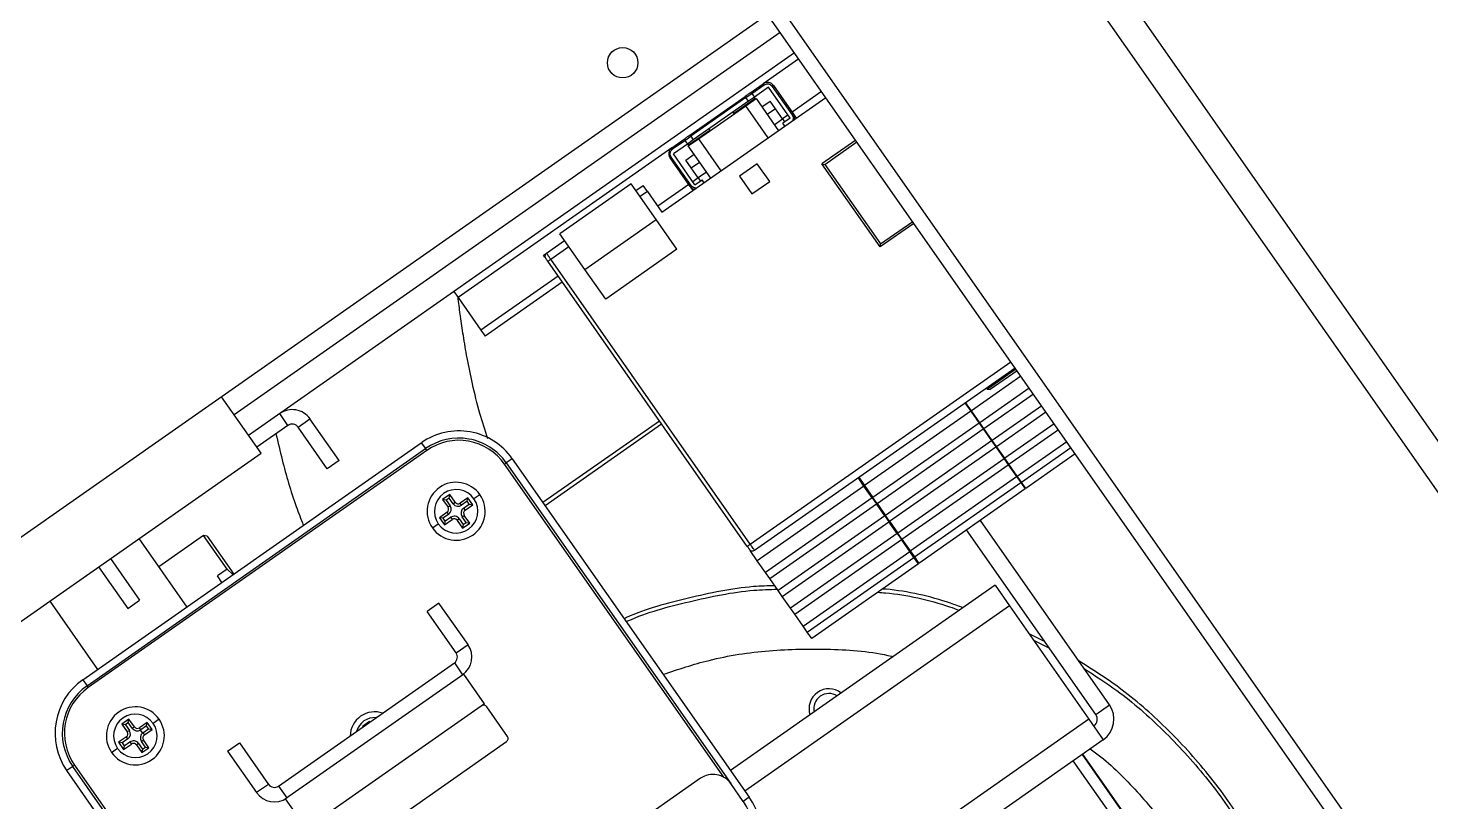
# Model space of a CAD drawing. Header units: millimetres. Extents: x 152904052 to 153933663, y 538271515 to 539240469.
# Drawn here: x 153467469.2 to 153467662.7, y 538580160 to 538580266.7 of the extents above; entities that cross this region are included whole.
import ezdxf

# ---------------------------------------------------------------- set-up
doc = ezdxf.new("R2010")
doc.units = ezdxf.units.MM
doc.layers.add('POWR', color=5, linetype='Continuous')

msp = doc.modelspace()

# ---------------------------------------------------------------- linework, layer by layer
at = {"layer": 'POWR', "color": 7}
for p, q in [((153467272.63, 538580768.2), (153467742.96, 538580096.5)), ((153467269.27, 538580765.85), (153467739.61, 538580094.15)), ((153467239.86, 538580745.26), (153467710.2, 538580073.55)), ((153467572.83, 538580269.74), (153467243.36, 538580039.05)), ((153467691.64, 538580096.57), (153467571.19, 538580268.59)), ((153467572.94, 538580266.1), (153467497.62, 538580213.36)), ((153467574.92, 538580263.27), (153467499.6, 538580210.53)), ((153467575.49, 538580262.45), (153467570.59, 538580259.02)), ((153467568.21, 538580257.11), (153467569.03, 538580257.68)), ((153467568.75, 538580257.73), (153467570.59, 538580259.02)), ((153467569.03, 538580257.68), (153467570.71, 538580258.86)), ((153467569.03, 538580257.68), (153467569.37, 538580257.19)), ((153467571.3, 538580258.54), (153467569.37, 538580257.19)), ((153467570.59, 538580259.02), (153467570.71, 538580258.86)), ((153467574.28, 538580254.28), (153467571.3, 538580258.54)), ((153467571.82, 538580258.66), (153467571.99, 538580258.78)), ((153467571.82, 538580258.66), (153467574.58, 538580254.73)), ((153467571.99, 538580258.78), (153467574.74, 538580254.85)), ((153467578.64, 538580257.95), (153467574.57, 538580255.09)), ((153467556.62, 538580241.3), (153467579.22, 538580257.13)), ((153467560.48, 538580251.94), (153467568.1, 538580257.27)), ((153467568.21, 538580257.11), (153467560.59, 538580251.78)), ((153467568.55, 538580256.62), (153467560.94, 538580251.28)), ((153467561.64, 538580251.41), (153467568.19, 538580256)), ((153467566.5, 538580254.93), (153467569.49, 538580257.03)), ((153467568.1, 538580257.27), (153467568.21, 538580257.11)), ((153467568.19, 538580256), (153467569.59, 538580256.97)), ((153467571.29, 538580251.58), (153467568.19, 538580256)), ((153467568.55, 538580256.62), (153467568.21, 538580257.11)), ((153467569.37, 538580257.19), (153467568.55, 538580256.62)), ((153467569.49, 538580257.03), (153467569.37, 538580257.19)), ((153467569.59, 538580256.97), (153467572.68, 538580252.55)), ((153467570.39, 538580255.83), (153467571.54, 538580256.63)), ((153467572.28, 538580255.57), (153467571.14, 538580254.76)), ((153467572.28, 538580255.57), (153467571.54, 538580256.63)), ((153467573.26, 538580254.17), (153467572.28, 538580255.57)), ((153467566.38, 538580255.1), (153467566.56, 538580254.85)), ((153467572.11, 538580253.37), (153467573.26, 538580254.17)), ((153467573.99, 538580254.69), (153467573.26, 538580254.17)), ((153467573.26, 538580254.17), (153467573.54, 538580253.76)), ((153467574.28, 538580254.28), (153467573.3, 538580253.59)), ((153467573.58, 538580253.18), (153467573.3, 538580253.59)), ((153467574.74, 538580254.85), (153467574.58, 538580254.73)), ((153467574.74, 538580254.84), (153467575.14, 538580254.27)), ((153467557.98, 538580250.19), (153467559.82, 538580251.48)), ((153467559.77, 538580251.2), (153467560.59, 538580251.78)), ((153467560.23, 538580250.55), (153467563.22, 538580252.64)), ((153467560.59, 538580251.78), (153467560.48, 538580251.94)), ((153467560.59, 538580251.78), (153467560.94, 538580251.28)), ((153467563.28, 538580252.56), (153467563.11, 538580252.8)), ((153467557.98, 538580250.19), (153467528.49, 538580229.54)), ((153467558.09, 538580250.03), (153467557.98, 538580250.19)), ((153467558.09, 538580250.03), (153467559.77, 538580251.2)), ((153467560.12, 538580250.71), (153467558.19, 538580249.36)), ((153467559.77, 538580251.2), (153467560.12, 538580250.71)), ((153467560.94, 538580251.28), (153467560.12, 538580250.71)), ((153467560.12, 538580250.71), (153467560.23, 538580250.55)), ((153467560.25, 538580250.44), (153467561.64, 538580251.41)), ((153467563.35, 538580246.01), (153467560.25, 538580250.44)), ((153467561.64, 538580251.41), (153467564.74, 538580246.99)), ((153467583.34, 538580251.24), (153467578.67, 538580247.98)), ((153467579.09, 538580247.9), (153467583.51, 538580251)), ((153467557.73, 538580248.8), (153467557.9, 538580248.91)), ((153467560.49, 538580244.86), (153467557.73, 538580248.8)), ((153467560.65, 538580244.98), (153467557.9, 538580248.91)), ((153467561.17, 538580245.1), (153467558.19, 538580249.36)), ((153467559.9, 538580248.49), (153467561.05, 538580249.29)), ((153467560.65, 538580247.42), (153467559.9, 538580248.49)), ((153467560.65, 538580247.42), (153467561.8, 538580248.22)), ((153467569.76, 538580248), (153467567.31, 538580246.28)), ((153467571.48, 538580245.55), (153467569.76, 538580248)), ((153467578.67, 538580247.98), (153467579.09, 538580247.9)), ((153467586.7, 538580236.51), (153467578.67, 538580247.98)), ((153467579.09, 538580247.9), (153467586.78, 538580236.93)), ((153467561.63, 538580246.03), (153467560.65, 538580247.42)), ((153467561.63, 538580246.03), (153467560.89, 538580245.51)), ((153467561.17, 538580245.1), (153467562.16, 538580245.79)), ((153467562.77, 538580246.83), (153467561.63, 538580246.03)), ((153467561.63, 538580246.03), (153467561.91, 538580245.62)), ((153467562.44, 538580245.38), (153467562.16, 538580245.79)), ((153467567.31, 538580246.28), (153467569.03, 538580243.83)), ((153467552.38, 538580245.2), (153467542.55, 538580238.31)), ((153467555.82, 538580240.28), (153467552.38, 538580245.2)), ((153467553.02, 538580244.28), (153467554.04, 538580244.99)), ((153467554.61, 538580244.17), (153467553.6, 538580243.46)), ((153467554.61, 538580244.17), (153467554.04, 538580244.99)), ((153467554.61, 538580244.17), (153467556.62, 538580241.3)), ((153467560.31, 538580245.11), (153467556.04, 538580242.12)), ((153467560.65, 538580244.98), (153467560.49, 538580244.86)), ((153467560.49, 538580244.86), (153467560.89, 538580244.29)), ((153467569.03, 538580243.83), (153467571.48, 538580245.55)), ((153467545.99, 538580233.4), (153467555.82, 538580240.28)), ((153467558.69, 538580236.19), (153467555.82, 538580240.28)), ((153467586.78, 538580236.93), (153467591.2, 538580240.02)), ((153467545.99, 538580233.4), (153467542.55, 538580238.31)), ((153467591.37, 538580239.77), (153467586.7, 538580236.51)), ((153467540.7, 538580235.65), (153467543.19, 538580237.4)), ((153467541.27, 538580234.83), (153467543.77, 538580236.58)), ((153467558.69, 538580236.19), (153467548.86, 538580229.3)), ((153467586.7, 538580236.51), (153467586.78, 538580236.93)), ((153467540.29, 538580235.36), (153467540.7, 538580235.65)), ((153467540.47, 538580235.09), (153467540.29, 538580235.36)), ((153467568.39, 538580195.22), (153467540.86, 538580234.54)), ((153467568.8, 538580195.51), (153467541.27, 538580234.83)), ((153467542.29, 538580232.49), (153467531.64, 538580225.04)), ((153467548.86, 538580229.3), (153467545.99, 538580233.4)), ((153467527.92, 538580230.36), (153467528.49, 538580229.54)), ((153467542.87, 538580231.67), (153467532.22, 538580224.22)), ((153467528.49, 538580229.54), (153467531.64, 538580225.04)), ((153467531.64, 538580225.04), (153467532.22, 538580224.22)), ((153467568.8, 538580195.51), (153467604.74, 538580220.67)), ((153467569.37, 538580194.69), (153467605.32, 538580219.85)), ((153467606.13, 538580218.7), (153467599.3, 538580213.92)), ((153467601.46, 538580216.91), (153467605.43, 538580219.69)), ((153467605.6, 538580219.45), (153467601.88, 538580216.84)), ((153467607.27, 538580217.06), (153467600.45, 538580212.28)), ((153467601.34, 538580217.07), (153467601.46, 538580216.91)), ((153467601.46, 538580216.91), (153467601.88, 538580216.84)), ((153467501.32, 538580208.07), (153467495.87, 538580215.85)), ((153467598.41, 538580215.02), (153467599.22, 538580213.86)), ((153467599.3, 538580213.92), (153467598.49, 538580215.08)), ((153467601.02, 538580211.46), (153467607.85, 538580216.24)), ((153467505.04, 538580211.9), (153467503.9, 538580213.54)), ((153467506.44, 538580211.66), (153467508.07, 538580212.8)), ((153467512.09, 538580207.07), (153467508.07, 538580212.8)), ((153467599.22, 538580213.86), (153467584.56, 538580203.6)), ((153467599.22, 538580213.86), (153467600.37, 538580212.22)), ((153467600.45, 538580212.28), (153467599.3, 538580213.92)), ((153467608.99, 538580214.6), (153467602.17, 538580209.82)), ((153467602.74, 538580209.01), (153467609.57, 538580213.78)), ((153467505.04, 538580211.9), (153467500.74, 538580208.89)), ((153467510.45, 538580205.92), (153467506.44, 538580211.66)), ((153467556.29, 538580212.51), (153467540.21, 538580201.25)), ((153467540.5, 538580200.84), (153467556.57, 538580212.1)), ((153467600.37, 538580212.22), (153467585.71, 538580201.96)), ((153467586.28, 538580201.14), (153467600.94, 538580211.41)), ((153467600.37, 538580212.22), (153467600.94, 538580211.41)), ((153467601.02, 538580211.46), (153467600.45, 538580212.28)), ((153467600.94, 538580211.41), (153467602.09, 538580209.77)), ((153467602.17, 538580209.82), (153467601.02, 538580211.46)), ((153467610.71, 538580212.14), (153467603.89, 538580207.37)), ((153467604.47, 538580206.55), (153467611.29, 538580211.33)), ((153467476.74, 538580176.83), (153467523.43, 538580209.52)), ((153467523.43, 538580209.52), (153467524.01, 538580208.7)), ((153467602.09, 538580209.77), (153467587.43, 538580199.5)), ((153467588, 538580198.68), (153467602.66, 538580208.95)), ((153467602.09, 538580209.77), (153467602.66, 538580208.95)), ((153467602.74, 538580209.01), (153467602.17, 538580209.82)), ((153467602.66, 538580208.95), (153467603.81, 538580207.31)), ((153467603.89, 538580207.37), (153467602.74, 538580209.01)), ((153467605.61, 538580204.91), (153467612.44, 538580209.69)), ((153467280.14, 538580053.21), (153467501.32, 538580208.07)), ((153467477.32, 538580176.01), (153467524.01, 538580208.7)), ((153467524.18, 538580208.46), (153467477.49, 538580175.76)), ((153467512.09, 538580207.07), (153467510.45, 538580205.92)), ((153467524.18, 538580208.46), (153467524.01, 538580208.7)), ((153467535.97, 538580207.31), (153467535.15, 538580206.74)), ((153467535.97, 538580207.31), (153467568.66, 538580160.62)), ((153467603.81, 538580207.31), (153467589.15, 538580197.04)), ((153467603.81, 538580207.31), (153467604.38, 538580206.49)), ((153467604.47, 538580206.55), (153467603.89, 538580207.37)), ((153467606.19, 538580204.09), (153467613.01, 538580208.87)), ((153467613.63, 538580207.98), (153467606.81, 538580203.2)), ((153467534.9, 538580206.57), (153467535.15, 538580206.74)), ((153467565.13, 538580163.4), (153467534.9, 538580206.57)), ((153467535.15, 538580206.74), (153467566.12, 538580162.5)), ((153467589.72, 538580196.22), (153467604.38, 538580206.49)), ((153467604.38, 538580206.49), (153467605.53, 538580204.85)), ((153467605.61, 538580204.91), (153467604.47, 538580206.55)), ((153467584.48, 538580203.54), (153467569.77, 538580193.24)), ((153467584.48, 538580203.54), (153467583.67, 538580204.7)), ((153467583.75, 538580204.75), (153467584.56, 538580203.6)), ((153467585.62, 538580201.9), (153467584.48, 538580203.54)), ((153467584.56, 538580203.6), (153467585.71, 538580201.96)), ((153467590.87, 538580194.59), (153467605.53, 538580204.85)), ((153467591.44, 538580193.77), (153467606.1, 538580204.03)), ((153467606.73, 538580203.14), (153467592.06, 538580192.88)), ((153467605.53, 538580204.85), (153467606.1, 538580204.03)), ((153467606.19, 538580204.09), (153467605.61, 538580204.91)), ((153467606.1, 538580204.03), (153467606.73, 538580203.14)), ((153467606.81, 538580203.2), (153467606.19, 538580204.09)), ((153467527.34, 538580202.37), (153467526.36, 538580201.68)), ((153467526.36, 538580201.68), (153467527.11, 538580200.62)), ((153467526.85, 538580201.6), (153467526.36, 538580201.68)), ((153467527.26, 538580201.88), (153467526.85, 538580201.6)), ((153467526.85, 538580201.6), (153467527.39, 538580200.82)), ((153467527.26, 538580201.88), (153467527.34, 538580202.37)), ((153467527.8, 538580201.1), (153467527.26, 538580201.88)), ((153467528.09, 538580201.3), (153467527.34, 538580202.37)), ((153467527.8, 538580201.1), (153467528.09, 538580201.3)), ((153467529.85, 538580201.93), (153467528.79, 538580201.18)), ((153467528.99, 538580200.89), (153467528.79, 538580201.18)), ((153467529.76, 538580201.44), (153467528.99, 538580200.89)), ((153467529.76, 538580201.44), (153467529.85, 538580201.93)), ((153467530.05, 538580201.03), (153467529.76, 538580201.44)), ((153467530.54, 538580200.94), (153467529.85, 538580201.93)), ((153467531.51, 538580202.35), (153467530.69, 538580201.78)), ((153467585.62, 538580201.9), (153467570.92, 538580191.61)), ((153467585.62, 538580201.9), (153467586.2, 538580201.08)), ((153467586.28, 538580201.14), (153467585.71, 538580201.96)), ((153467526.98, 538580199.92), (153467525.92, 538580199.17)), ((153467527.18, 538580199.63), (153467526.41, 538580199.09)), ((153467527.18, 538580199.63), (153467526.98, 538580199.92)), ((153467527.39, 538580200.82), (153467527.11, 538580200.62)), ((153467529.06, 538580199.3), (153467529.35, 538580199.5)), ((153467529.61, 538580198.52), (153467529.06, 538580199.3)), ((153467529.27, 538580200.49), (153467530.05, 538580201.03)), ((153467529.27, 538580200.49), (153467529.47, 538580200.2)), ((153467530.1, 538580198.44), (153467529.35, 538580199.5)), ((153467529.47, 538580200.2), (153467530.54, 538580200.94)), ((153467530.05, 538580201.03), (153467530.54, 538580200.94)), ((153467571.5, 538580190.79), (153467586.2, 538580201.08)), ((153467587.34, 538580199.44), (153467572.64, 538580189.15)), ((153467587.34, 538580199.44), (153467586.2, 538580201.08)), ((153467586.28, 538580201.14), (153467587.43, 538580199.5)), ((153467587.34, 538580199.44), (153467587.92, 538580198.62)), ((153467588, 538580198.68), (153467587.43, 538580199.5)), ((153467524.95, 538580197.77), (153467525.77, 538580198.34)), ((153467525.92, 538580199.17), (153467526.61, 538580198.19)), ((153467526.41, 538580199.09), (153467525.92, 538580199.17)), ((153467526.41, 538580199.09), (153467526.69, 538580198.68)), ((153467526.61, 538580198.19), (153467527.67, 538580198.94)), ((153467526.69, 538580198.68), (153467526.61, 538580198.19)), ((153467526.69, 538580198.68), (153467527.47, 538580199.23)), ((153467527.47, 538580199.23), (153467527.67, 538580198.94)), ((153467528.66, 538580199.02), (153467528.37, 538580198.81)), ((153467528.37, 538580198.81), (153467529.11, 538580197.75)), ((153467528.66, 538580199.02), (153467529.2, 538580198.24)), ((153467529.11, 538580197.75), (153467530.1, 538580198.44)), ((153467529.2, 538580198.24), (153467529.11, 538580197.75)), ((153467529.2, 538580198.24), (153467529.61, 538580198.52)), ((153467529.61, 538580198.52), (153467530.1, 538580198.44)), ((153467573.22, 538580188.33), (153467587.92, 538580198.62)), ((153467589.06, 538580196.99), (153467587.92, 538580198.62)), ((153467588, 538580198.68), (153467589.15, 538580197.04)), ((153467616.45, 538580172.05), (153467598.64, 538580197.48)), ((153467618.34, 538580173.37), (153467600.53, 538580198.8)), ((153467484.48, 538580196.29), (153467491.08, 538580186.86)), ((153467493.37, 538580196.71), (153467487.21, 538580192.39)), ((153467493.89, 538580196.62), (153467493.37, 538580196.71)), ((153467496.63, 538580192.06), (153467493.37, 538580196.71)), ((153467493.89, 538580196.62), (153467497.55, 538580191.4)), ((153467589.06, 538580196.99), (153467574.36, 538580186.69)), ((153467574.94, 538580185.87), (153467589.64, 538580196.17)), ((153467589.06, 538580196.99), (153467589.64, 538580196.17)), ((153467589.72, 538580196.22), (153467589.15, 538580197.04)), ((153467590.79, 538580194.53), (153467589.64, 538580196.17)), ((153467589.72, 538580196.22), (153467590.87, 538580194.59)), ((153467480.55, 538580193.53), (153467484.57, 538580187.8)), ((153467569.77, 538580193.24), (153467568.78, 538580194.67)), ((153467576.08, 538580184.23), (153467590.79, 538580194.53)), ((153467576.66, 538580183.41), (153467591.36, 538580193.71)), ((153467591.36, 538580193.71), (153467590.79, 538580194.53)), ((153467590.87, 538580194.59), (153467591.44, 538580193.77)), ((153467591.98, 538580192.82), (153467591.36, 538580193.71)), ((153467591.44, 538580193.77), (153467592.06, 538580192.88)), ((153467478.91, 538580192.38), (153467482.93, 538580186.65)), ((153467496.63, 538580192.06), (153467495.31, 538580191.14)), ((153467497.44, 538580191.32), (153467496.63, 538580192.06)), ((153467570.92, 538580191.61), (153467569.77, 538580193.24)), ((153467571.5, 538580190.79), (153467570.92, 538580191.61)), ((153467591.98, 538580192.82), (153467577.28, 538580182.52)), ((153467495.93, 538580190.26), (153467495.31, 538580191.14)), ((153467602.58, 538580189.86), (153467566.08, 538580164.31)), ((153467572.64, 538580189.15), (153467571.5, 538580190.79)), ((153467602.58, 538580189.86), (153467604.55, 538580187.03)), ((153467472.19, 538580187.68), (153467478.79, 538580178.26)), ((153467482.93, 538580186.65), (153467484.57, 538580187.8)), ((153467573.22, 538580188.33), (153467572.64, 538580189.15)), ((153467574.36, 538580186.69), (153467573.22, 538580188.33)), ((153467525.85, 538580187.41), (153467524.22, 538580186.26)), ((153467528.23, 538580180.53), (153467524.22, 538580186.26)), ((153467529.87, 538580181.68), (153467525.85, 538580187.41)), ((153467604.55, 538580187.03), (153467568.06, 538580161.48)), ((153467574.94, 538580185.87), (153467574.36, 538580186.69)), ((153467576.08, 538580184.23), (153467574.94, 538580185.87)), ((153467604.55, 538580187.03), (153467615.51, 538580171.39)), ((153467576.66, 538580183.41), (153467576.08, 538580184.23)), ((153467577.28, 538580182.52), (153467576.66, 538580183.41)), ((153467609.45, 538580182.04), (153467607.28, 538580183.14)), ((153467607.88, 538580182.28), (153467610.06, 538580181.18)), ((153467528.23, 538580180.53), (153467529.87, 538580181.68)), ((153467503.74, 538580162.16), (153467527.99, 538580179.14)), ((153467527.99, 538580179.14), (153467529.13, 538580177.5)), ((153467476.74, 538580176.83), (153467477.32, 538580176.01)), ((153467529.3, 538580177.61), (153467504.72, 538580160.41)), ((153467532.16, 538580173.52), (153467529.3, 538580177.61)), ((153467477.49, 538580175.76), (153467477.32, 538580176.01)), ((153467532.16, 538580173.52), (153467507.59, 538580156.31)), ((153467535.32, 538580169.01), (153467532.45, 538580173.11)), ((153467616.45, 538580172.05), (153467618.34, 538580173.37)), ((153467483.11, 538580171.4), (153467482.13, 538580170.71)), ((153467482.13, 538580170.71), (153467482.87, 538580169.64)), ((153467482.62, 538580170.62), (153467482.13, 538580170.71)), ((153467483.02, 538580170.91), (153467482.62, 538580170.62)), ((153467482.62, 538580170.62), (153467483.16, 538580169.84)), ((153467483.02, 538580170.91), (153467483.11, 538580171.4)), ((153467483.57, 538580170.13), (153467483.02, 538580170.91)), ((153467483.85, 538580170.33), (153467483.11, 538580171.4)), ((153467483.57, 538580170.13), (153467483.85, 538580170.33)), ((153467485.62, 538580170.95), (153467484.55, 538580170.21)), ((153467484.75, 538580169.92), (153467484.55, 538580170.21)), ((153467485.53, 538580170.47), (153467484.75, 538580169.92)), ((153467485.53, 538580170.47), (153467485.62, 538580170.95)), ((153467485.82, 538580170.06), (153467485.53, 538580170.47)), ((153467486.3, 538580169.97), (153467485.62, 538580170.95)), ((153467487.27, 538580171.38), (153467486.45, 538580170.81)), ((153467516.3, 538580171.07), (153467515.31, 538580170.39)), ((153467515.31, 538580170.39), (153467515.37, 538580170.3)), ((153467516.35, 538580170.99), (153467516.3, 538580171.07)), ((153467615.51, 538580171.39), (153467563.14, 538580134.72)), ((153467615.51, 538580171.39), (153467617.49, 538580168.56)), ((153467482.75, 538580168.95), (153467481.68, 538580168.2)), ((153467482.95, 538580168.66), (153467482.17, 538580168.12)), ((153467482.95, 538580168.66), (153467482.75, 538580168.95)), ((153467483.16, 538580169.84), (153467482.87, 538580169.64)), ((153467484.67, 538580169.87), (153467484.96, 538580169.45)), ((153467484.83, 538580168.33), (153467485.12, 538580168.53)), ((153467485.37, 538580167.55), (153467484.83, 538580168.33)), ((153467485.04, 538580169.51), (153467485.82, 538580170.06)), ((153467485.04, 538580169.51), (153467485.24, 538580169.23)), ((153467485.86, 538580167.46), (153467485.12, 538580168.53)), ((153467485.24, 538580169.23), (153467486.3, 538580169.97)), ((153467485.82, 538580170.06), (153467486.3, 538580169.97)), ((153467511.44, 538580151.68), (153467535.2, 538580168.32)), ((153467617.49, 538580168.56), (153467595.99, 538580153.5)), ((153467480.72, 538580166.79), (153467481.54, 538580167.37)), ((153467481.68, 538580168.2), (153467482.37, 538580167.22)), ((153467482.17, 538580168.12), (153467481.68, 538580168.2)), ((153467482.17, 538580168.12), (153467482.46, 538580167.71)), ((153467482.37, 538580167.22), (153467483.44, 538580167.96)), ((153467482.46, 538580167.71), (153467482.37, 538580167.22)), ((153467482.46, 538580167.71), (153467483.24, 538580168.25)), ((153467483.24, 538580168.25), (153467483.44, 538580167.96)), ((153467484.42, 538580168.04), (153467484.13, 538580167.84)), ((153467484.13, 538580167.84), (153467484.88, 538580166.78)), ((153467484.42, 538580168.04), (153467484.97, 538580167.27)), ((153467484.88, 538580166.78), (153467485.86, 538580167.46)), ((153467484.97, 538580167.27), (153467484.88, 538580166.78)), ((153467484.97, 538580167.27), (153467485.37, 538580167.55)), ((153467485.37, 538580167.55), (153467485.86, 538580167.46)), ((153467496.69, 538580166.99), (153467498.33, 538580168.14)), ((153467496.69, 538580166.99), (153467500.71, 538580161.26)), ((153467498.33, 538580168.14), (153467502.35, 538580162.4)), ((153467614.58, 538580166.52), (153467628.06, 538580147.27)), ((153467636.23, 538580135.78), (153467614.66, 538580166.58)), ((153467475.35, 538580164.87), (153467474.53, 538580164.29)), ((153467475.6, 538580165.04), (153467475.35, 538580164.87)), ((153467506.33, 538580120.63), (153467475.35, 538580164.87)), ((153467475.6, 538580165.04), (153467505.82, 538580121.88)), ((153467623.98, 538580150.49), (153467613.35, 538580165.66)), ((153467507.23, 538580117.6), (153467474.53, 538580164.29)), ((153467561.95, 538580163.24), (153467507.06, 538580124.81)), ((153467567.84, 538580160.05), (153467566.12, 538580162.5)), ((153467502.35, 538580162.4), (153467500.71, 538580161.26)), ((153467503.74, 538580162.16), (153467504.89, 538580160.52)), ((153467568.66, 538580160.62), (153467567.84, 538580160.05)), ((153467507.59, 538580156.31), (153467504.72, 538580160.41))]:
    msp.add_line(p, q, dxfattribs=at)
msp.add_circle((153467551.2, 538580261.92), 2.1, dxfattribs=at)
for centre, radius, start, end in [((153467568.87, 538580257.57), 0.2, 35, 125), ((153467571.17, 538580258.2), 1, 35, 125), ((153467573.92, 538580254.27), 1, 350.573, 35), ((153467559.94, 538580251.32), 0.2, 125, 215), ((153467558.55, 538580249.37), 1, 125, 215), ((153467561.31, 538580245.44), 1, 215, 259.427), ((153467505.62, 538580211.08), 3, 35, 125), ((153467505.62, 538580211.08), 1, 35, 125), ((153467528.6, 538580202.15), 9, 35, 125), ((153467528.6, 538580202.15), 8, 35, 125), ((153467528.6, 538580202.15), 7.7, 35, 125), ((153467528.23, 538580200.06), 4, 35, 215), ((153467528.23, 538580200.06), 4, 215, 35), ((153467528.23, 538580200.06), 3, 35, 215), ((153467528.23, 538580200.06), 3, 215, 35), ((153467528.5, 538580201.59), 0.5, 215, 305), ((153467526.7, 538580200.33), 0.5, 305, 35), ((153467526.7, 538580200.33), 0.851, 305, 35), ((153467527.96, 538580198.53), 0.851, 35, 125), ((153467528.5, 538580201.59), 0.851, 215, 305), ((153467529.76, 538580199.79), 0.851, 125, 215), ((153467529.76, 538580199.79), 0.5, 125, 215), ((153467527.96, 538580198.53), 0.5, 35, 125), ((153467527.41, 538580179.96), 1, 305, 35), ((153467527.41, 538580179.96), 3, 305, 35), ((153467481.91, 538580169.45), 9, 125, 215), ((153467481.91, 538580169.45), 8, 125, 215), ((153467481.91, 538580169.45), 7.7, 125, 215), ((153467579.65, 538580172.83), 2.75, 51.9124, 198.0876), ((153467579.65, 538580172.83), 2.1, 125, 192.6073), ((153467579.65, 538580172.83), 2.1, 57.3927, 125), ((153467483.99, 538580169.09), 4, 35, 215), ((153467517.01, 538580169.01), 3.4, 71.0319, 178.9681), ((153467532.04, 538580172.82), 0.5, 35, 125), ((153467615.51, 538580171.39), 3.45, 305, 35), ((153467483.99, 538580169.09), 4, 215, 35), ((153467483.99, 538580169.09), 3, 35, 215), ((153467483.99, 538580169.09), 3, 215, 35), ((153467484.26, 538580170.62), 0.5, 215, 305), ((153467517.01, 538580169.01), 2.6, 85.2849, 164.7151), ((153467615.51, 538580171.39), 1.15, 305, 35), ((153467482.46, 538580169.36), 0.5, 305, 35), ((153467482.46, 538580169.36), 0.851, 305, 35), ((153467483.72, 538580167.55), 0.851, 35, 125), ((153467484.26, 538580170.62), 0.851, 215, 305), ((153467485.53, 538580168.82), 0.851, 125, 215), ((153467485.53, 538580168.82), 0.5, 125, 215), ((153467534.91, 538580168.72), 0.5, 305, 35), ((153467483.72, 538580167.55), 0.5, 35, 125), ((153467563.67, 538580160.78), 3, 35, 125), ((153467503.17, 538580162.98), 3, 215, 305), ((153467503.17, 538580162.98), 1, 215, 305), ((153467561.29, 538580155.46), 9, 305, 35), ((153467561.29, 538580155.46), 8, 305, 35)]:
    msp.add_arc(centre, radius, start, end, dxfattribs=at)
for points, knots in [([(153467568.75, 538580257.73), (153467568.74, 538580257.73), (153467568.73, 538580257.72), (153467568.65, 538580257.66), (153467568.56, 538580257.6), (153467568.46, 538580257.53), (153467568.3, 538580257.42), (153467568.18, 538580257.33), (153467568.1, 538580257.27)], [0, 0, 0, 0, 0.239443, 0.36994, 0.5, 0.630497, 0.760557, 1, 1, 1, 1]), ([(153467570.71, 538580258.86), (153467570.8, 538580258.91), (153467570.93, 538580258.98), (153467571.14, 538580259.01), (153467571.31, 538580259), (153467571.47, 538580258.95), (153467571.65, 538580258.86), (153467571.76, 538580258.74), (153467571.82, 538580258.66)], [0, 0, 0, 0, 0.239443, 0.36994, 0.5, 0.630497, 0.760557, 1, 1, 1, 1]), ([(153467574.58, 538580254.73), (153467574.62, 538580254.64), (153467574.7, 538580254.51), (153467574.73, 538580254.29), (153467574.71, 538580254.13), (153467574.68, 538580254), (153467574.64, 538580253.94), (153467574.63, 538580253.92)], [0, 0, 0, 0, 0.349844, 0.54051, 0.730538, 0.921204, 1, 1, 1, 1]), ([(153467560.48, 538580251.94), (153467560.39, 538580251.88), (153467560.27, 538580251.79), (153467560.11, 538580251.69), (153467560.01, 538580251.61), (153467559.93, 538580251.55), (153467559.84, 538580251.5), (153467559.83, 538580251.49), (153467559.82, 538580251.48)], [0, 0, 0, 0, 0.239443, 0.36994, 0.5, 0.630497, 0.760557, 1, 1, 1, 1]), ([(153467557.9, 538580248.91), (153467557.85, 538580249), (153467557.77, 538580249.14), (153467557.75, 538580249.35), (153467557.76, 538580249.51), (153467557.8, 538580249.67), (153467557.9, 538580249.86), (153467558.02, 538580249.96), (153467558.09, 538580250.03)], [0, 0, 0, 0, 0.239443, 0.36994, 0.5, 0.630497, 0.760557, 1, 1, 1, 1]), ([(153467561.4, 538580244.65), (153467561.37, 538580244.64), (153467561.3, 538580244.63), (153467561.17, 538580244.65), (153467561.01, 538580244.69), (153467560.82, 538580244.79), (153467560.72, 538580244.9), (153467560.65, 538580244.98)], [0, 0, 0, 0, 0.079501, 0.269515, 0.460167, 0.650181, 1, 1, 1, 1]), ([(153467532.61, 538580210.05), (153467532.23, 538580211.22), (153467531.42, 538580213.73), (153467530.5, 538580217.46), (153467529.76, 538580221.05), (153467529.24, 538580224.16), (153467528.84, 538580226.86), (153467528.61, 538580228.6), (153467528.51, 538580229.46), (153467528.5, 538580229.53)], [0, 0, 0, 0, 0.182161, 0.392886, 0.575774, 0.733984, 0.868705, 0.989398, 1, 1, 1, 1]), ([(153467503.38, 538580210.74), (153467503.66, 538580209.55), (153467504.44, 538580206.18), (153467505.68, 538580201.96), (153467506.82, 538580198.99), (153467507.15, 538580198.12)], [0, 0, 0, 0, 0.280187, 0.789478, 1, 1, 1, 1]), ([(153467572.19, 538580189.8), (153467571.2, 538580189.77), (153467567.18, 538580189.65), (153467560.31, 538580188.14), (153467554.33, 538580186.6), (153467551.52, 538580185.31), (153467551.41, 538580185.26)], [0, 0, 0, 0, 0.138759, 0.564722, 0.983649, 1, 1, 1, 1]), ([(153467551.7, 538580184.84), (153467551.77, 538580184.87), (153467554.53, 538580186.14), (153467560.43, 538580187.66), (153467567.35, 538580189.16), (153467571.44, 538580189.28), (153467572.53, 538580189.31)], [0, 0, 0, 0, 0.010585, 0.425896, 0.848183, 1, 1, 1, 1]), ([(153467586.39, 538580188.9), (153467586.75, 538580188.87), (153467590.11, 538580188.61), (153467593.91, 538580187.76), (153467597.19, 538580186.57), (153467597.65, 538580186.41)], [0, 0, 0, 0, 0.092851, 0.875095, 1, 1, 1, 1]), ([(153467598.15, 538580186.76), (153467597.57, 538580186.97), (153467594.15, 538580188.21), (153467590.39, 538580189.07), (153467587.2, 538580189.34), (153467587.03, 538580189.35)], [0, 0, 0, 0, 0.159927, 0.955656, 1, 1, 1, 1]), ([(153467556.79, 538580177.58), (153467558.88, 538580178.27), (153467563.63, 538580179.85), (153467571.41, 538580181.03), (153467579.85, 538580181.15), (153467585.62, 538580180.75), (153467588.42, 538580180.02), (153467588.5, 538580180)], [0, 0, 0, 0, 0.205347, 0.466225, 0.729578, 0.992931, 1, 1, 1, 1]), ([(153467647.41, 538580119.63), (153467647.44, 538580120.35), (153467647.61, 538580124.1), (153467646.74, 538580130.91), (153467644.77, 538580139.85), (153467641.55, 538580148.45), (153467637.31, 538580156.5), (153467632.16, 538580163.82), (153467626.27, 538580170.26), (153467620.24, 538580175.55), (153467615.95, 538580178.28), (153467614.04, 538580179.49)], [0, 0, 0, 0, 0.030131, 0.157165, 0.285275, 0.413386, 0.54042, 0.665356, 0.787271, 0.905377, 1, 1, 1, 1]), ([(153467614.84, 538580178.36), (153467616.37, 538580177.38), (153467620.26, 538580174.89), (153467625.91, 538580169.89), (153467631.77, 538580163.51), (153467636.89, 538580156.23), (153467641.1, 538580148.25), (153467644.29, 538580139.7), (153467646.24, 538580130.83), (153467647.1, 538580124.3), (153467646.96, 538580120.8), (153467646.94, 538580120.32)], [0, 0, 0, 0, 0.078951, 0.200388, 0.325741, 0.454201, 0.584818, 0.716542, 0.848265, 0.978883, 1, 1, 1, 1]), ([(153467615.69, 538580167.3), (153467616.18, 538580166.94), (153467618.66, 538580165.1), (153467622.55, 538580161.09), (153467627.33, 538580155.27), (153467631.37, 538580148.67), (153467634.51, 538580142.02), (153467635.77, 538580137.46), (153467636.33, 538580135.47)], [0, 0, 0, 0, 0.047475, 0.239579, 0.431683, 0.632114, 0.839742, 1, 1, 1, 1])]:
    msp.add_open_spline(points, degree=3, knots=knots, dxfattribs=at)
for points in [[(153467540.7, 538580235.65), (153467540.65, 538580235.6), (153467540.55, 538580235.51), (153467540.48, 538580235.33), (153467540.48, 538580235.12), (153467540.54, 538580235.01), (153467540.57, 538580234.95)], [(153467540.57, 538580234.95), (153467540.58, 538580234.94), (153467540.59, 538580234.93), (153467540.65, 538580234.84), (153467540.75, 538580234.7), (153467540.82, 538580234.59), (153467540.86, 538580234.54)], [(153467541.27, 538580234.83), (153467541.19, 538580234.93), (153467541.04, 538580235.15), (153467540.85, 538580235.42), (153467540.72, 538580235.61), (153467540.7, 538580235.63), (153467540.7, 538580235.65)], [(153467540.86, 538580234.54), (153467540.87, 538580234.54), (153467540.88, 538580234.55), (153467540.97, 538580234.62), (153467541.11, 538580234.71), (153467541.22, 538580234.79), (153467541.27, 538580234.83)], [(153467568.8, 538580195.51), (153467568.75, 538580195.47), (153467568.64, 538580195.39), (153467568.5, 538580195.3), (153467568.41, 538580195.23), (153467568.4, 538580195.22), (153467568.39, 538580195.22)], [(153467569.37, 538580194.69), (153467569.37, 538580194.7), (153467569.35, 538580194.73), (153467569.22, 538580194.91), (153467569.03, 538580195.19), (153467568.88, 538580195.4), (153467568.8, 538580195.51)], [(153467568.39, 538580195.22), (153467568.43, 538580195.17), (153467568.5, 538580195.06), (153467568.6, 538580194.92), (153467568.66, 538580194.83), (153467568.67, 538580194.82), (153467568.68, 538580194.81)], [(153467568.68, 538580194.81), (153467568.72, 538580194.76), (153467568.81, 538580194.66), (153467569, 538580194.59), (153467569.2, 538580194.59), (153467569.32, 538580194.66), (153467569.37, 538580194.69)]]:
    msp.add_open_spline(points, degree=3, dxfattribs=at)

doc.saveas('drawing.dxf')
